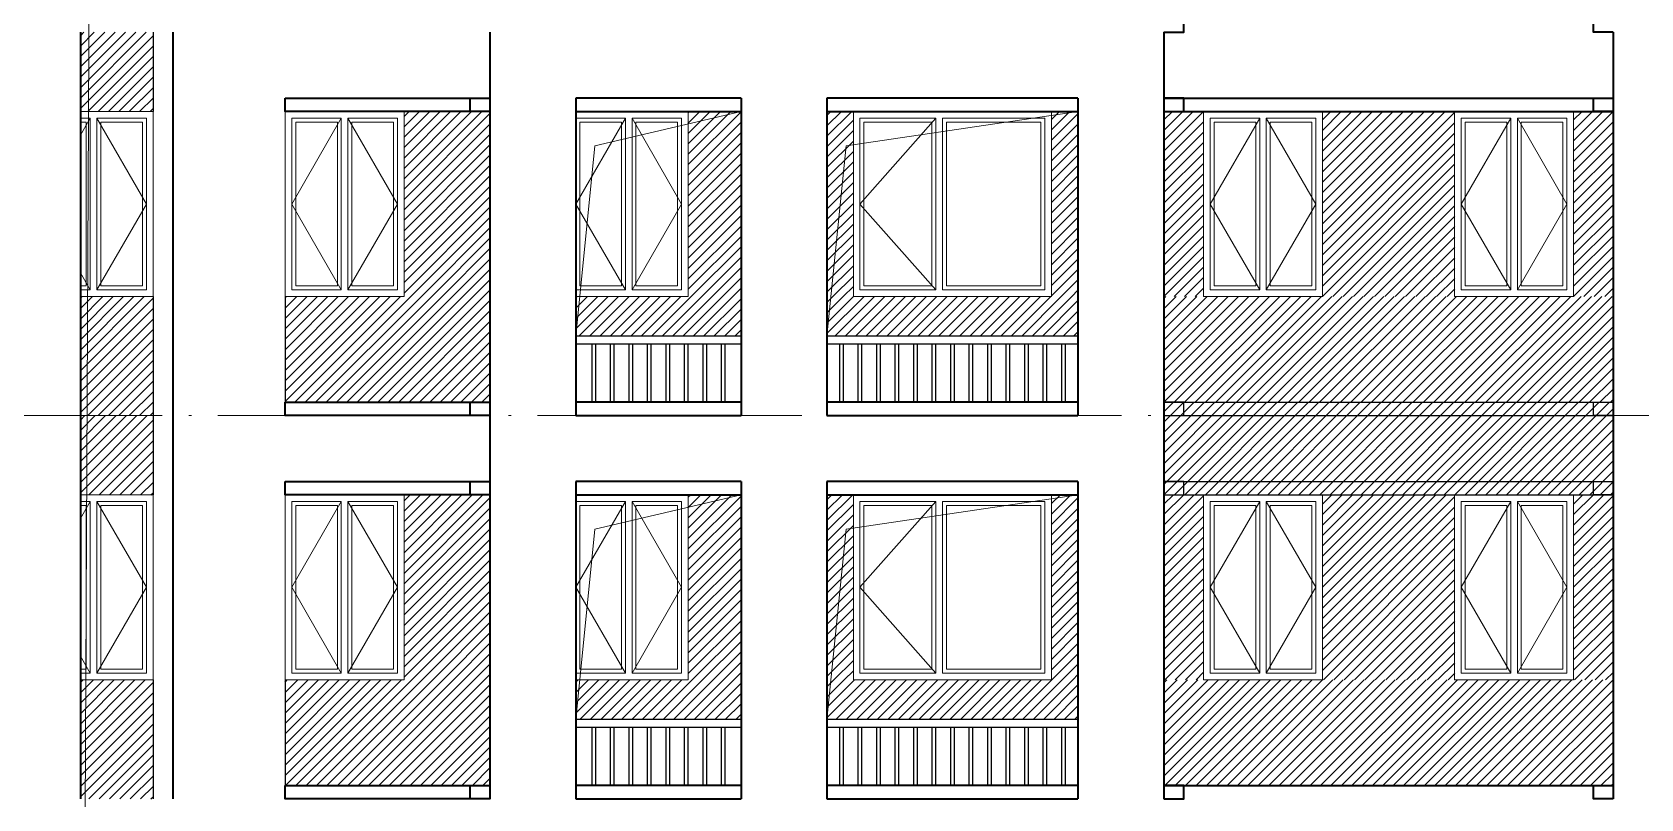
# Model space of a CAD drawing. Extents: x 27938 to 983267, y -209821 to 1628073.
# Drawn here: x 696552 to 708726, y 54940 to 60740 of the extents above; entities that cross this region are included whole.
import ezdxf
from ezdxf.xclip import XClip

# ---------------------------------------------------------------- set-up
doc = ezdxf.new("R2010")
doc.units = 0
doc.header["$LTSCALE"] = 1000
doc.header["$MEASUREMENT"] = 0
doc.header["$XCLIPFRAME"] = 0
doc.linetypes.add('DOTE', pattern=[2.42, 2, -0.2, 0.02, -0.2])
doc.layers.add('3-剖面填充（细）', color=250, linetype='Continuous')
doc.layers.add('Stair-栏杆', color=142, linetype='Continuous')
for name, color, linetype, lineweight in [('DOTE', 19, 'DOTE', 9), ('WINDOW', 144, 'Continuous', 15), ('立面-中轮廓线', 213, 'Continuous', 35), ('立面-普通轮廓', 7, 'Continuous', 18), ('立面-洞口示意', 152, 'Continuous', 13), ('立面-窗开启线', 250, 'Continuous', 13)]:
    doc.layers.add(name, color=color, linetype=linetype, lineweight=lineweight)
pattern_1 = [(45, (223561.654, -4e-12), (-39.2886205, 39.2886205), [])]
pattern_2 = [(45, (223511.654, -4e-12), (-39.2886205, 39.2886205), [])]

# ---------------------------------------------------------------- blocks, each defined once
blk = doc.blocks.new('A$C318717E3')
at = {"layer": 'WINDOW'}
for points in [[(50, 1350), (425, 1350), (425, 50), (50, 50)], [(850, 1350), (475, 1350), (475, 50), (850, 50)]]:
    blk.add_lwpolyline(points, close=True, dxfattribs=at)
at = {"layer": 'WINDOW', "color": 250}
for points in [[(80, 1320), (395, 1320), (395, 80), (80, 80)], [(820, 1320), (505, 1320), (505, 80), (820, 80)]]:
    blk.add_lwpolyline(points, close=True, dxfattribs=at)
at = {"layer": '立面-普通轮廓'}
blk.add_lwpolyline([(0, 1400), (900, 1400), (900, 0), (0, 0)], close=True, dxfattribs=at)
at = {"layer": '立面-窗开启线', "color": 251, "ltscale": 0.5, "true_color": 0x636466}
for points in [[(425, 1350), (50, 700), (425, 50)], [(475, 1350), (850, 700), (475, 50)]]:
    blk.add_lwpolyline(points, dxfattribs=at)
blk = doc.blocks.new('A$C1F9D7F8A')
at = {"layer": 'WINDOW'}
for points in [[(-1450, 1350), (-875, 1350), (-875, 50), (-1450, 50)], [(-50, 1350), (-825, 1350), (-825, 50), (-50, 50)]]:
    blk.add_lwpolyline(points, close=True, dxfattribs=at)
at = {"layer": 'WINDOW', "color": 250}
for points in [[(-1420, 1320), (-905, 1320), (-905, 80), (-1420, 80)], [(-80, 1320), (-795, 1320), (-795, 80), (-80, 80)]]:
    blk.add_lwpolyline(points, close=True, dxfattribs=at)
at = {"layer": '立面-普通轮廓'}
blk.add_lwpolyline([(0, 1400), (-1500, 1400), (-1500, 0), (0, 0)], close=True, dxfattribs=at)
at = {"layer": '立面-窗开启线', "color": 251, "ltscale": 0.5, "true_color": 0x636466}
blk.add_lwpolyline([(-875, 1350), (-1450, 700), (-875, 50)], dxfattribs=at)
blk = doc.blocks.new('HFHFHTFHFHTF')
at = {"layer": 'Stair-栏杆'}
for p, q in [((755796, 32976), (754546, 32976)), ((755796, 32916), (754546, 32916)), ((758346, 32976), (756446, 32976)), ((758346, 32916), (756446, 32916))]:
    blk.add_line(p, q, dxfattribs=at)
for points in [[(754666, 32916), (754666, 32476)], [(754696, 32476), (754696, 32916)], [(754806, 32916), (754806, 32476)], [(754836, 32476), (754836, 32916)], [(754946, 32916), (754946, 32476)], [(754976, 32476), (754976, 32916)], [(755086, 32916), (755086, 32476)], [(755116, 32476), (755116, 32916)], [(755226, 32916), (755226, 32476)], [(755256, 32476), (755256, 32916)], [(755366, 32916), (755366, 32476)], [(755396, 32476), (755396, 32916)], [(755506, 32916), (755506, 32476)], [(755536, 32476), (755536, 32916)], [(755646, 32916), (755646, 32476)], [(755676, 32476), (755676, 32916)], [(756541, 32916), (756541, 32476)], [(756571, 32476), (756571, 32916)], [(756681, 32916), (756681, 32476)], [(756711, 32476), (756711, 32916)], [(756821, 32916), (756821, 32476)], [(756851, 32476), (756851, 32916)], [(756961, 32916), (756961, 32476)], [(756991, 32476), (756991, 32916)], [(757101, 32916), (757101, 32476)], [(757131, 32476), (757131, 32916)], [(757241, 32916), (757241, 32476)], [(757271, 32476), (757271, 32916)], [(757381, 32916), (757381, 32476)], [(757411, 32476), (757411, 32916)], [(757521, 32916), (757521, 32476)], [(757551, 32476), (757551, 32916)], [(757661, 32916), (757661, 32476)], [(757691, 32476), (757691, 32916)], [(757801, 32916), (757801, 32476)], [(757831, 32476), (757831, 32916)], [(757941, 32916), (757941, 32476)], [(757971, 32476), (757971, 32916)], [(758081, 32916), (758081, 32476)], [(758111, 32476), (758111, 32916)], [(758221, 32916), (758221, 32476)], [(758251, 32476), (758251, 32916)]]:
    blk.add_lwpolyline(points, dxfattribs=at)
at = {"layer": '立面-中轮廓线'}
for p, q in [((750796, 35276), (750796, 32376)), ((750796, 35276), (750796, 32376)), ((751496, 35276), (751496, 32376)), ((753896, 35276), (753896, 32376)), ((758996, 35276), (758996, 32376)), ((762396, 35276), (762396, 32376)), ((754546, 34776), (754546, 32376)), ((755796, 34776), (755796, 32376)), ((756446, 34776), (756446, 32376)), ((758346, 34776), (758346, 32376))]:
    blk.add_line(p, q, dxfattribs=at)
for points in [[(752346, 34776), (753896, 34776), (753896, 34676), (752346, 34676)], [(752346, 32476), (753896, 32476), (753896, 32376), (752346, 32376)]]:
    blk.add_lwpolyline(points, close=True, dxfattribs=at)
for points in [[(753896, 34676), (753746, 34676), (753746, 34776), (753896, 34776)], [(755796, 34776), (754546, 34776)], [(758346, 34776), (756446, 34776)], [(754546, 34676), (755796, 34676)], [(756446, 34676), (758346, 34676)], [(753896, 32376), (753746, 32376), (753746, 32476), (753896, 32476)], [(755796, 32476), (754546, 32476)], [(758346, 32476), (756446, 32476)], [(754546, 32376), (755796, 32376)], [(756446, 32376), (758346, 32376)]]:
    blk.add_lwpolyline(points, dxfattribs=at)
ref = blk.add_blockref('A$C318717E3', (750446, 33276))
XClip(ref).set_block_clipping_path([(350.003404679, 0), (900.0002853817, 1400)])
for name, p in [('A$C318717E3', (752346, 33276)), ('A$C1F9D7F8A', (758146, 33276)), ('A$C318717E3', (759296, 33276)), ('A$C318717E3', (761196, 33276))]:
    blk.add_blockref(name, p)
ref = blk.add_blockref('A$C318717E3', (754496, 33276))
XClip(ref).set_block_clipping_path([(50.0002852819, 0), (900.0002853817, 1399.9999999998)])
blk = doc.blocks.new('GDFGDGRDGDDDWED')
at = {"layer": '3-剖面填充（细）'}
h = blk.add_hatch(dxfattribs=at)
h.set_pattern_fill('ANSI31', color=256, scale=35)
h.set_pattern_definition([(45, (224860.073, 1423), (-39.2886205, 39.2886205), [])])
h.paths.add_polyline_path([(750796, 35276), (751346, 35276), (751346, 34676), (750796, 34676)])
h = blk.add_hatch(dxfattribs=at)
h.set_pattern_fill('ANSI31', color=256, scale=35)
h.set_pattern_definition(pattern_2)
h.paths.add_polyline_path([(753896, 33276), (753246, 33276), (753246, 34676), (753896, 34676)])
h = blk.add_hatch(dxfattribs=at)
h.set_pattern_fill('ANSI31', color=256, scale=35)
h.set_pattern_definition(pattern_2)
h.paths.add_polyline_path([(755796, 33276), (755396, 33276), (755396, 34676), (755796, 34676)])
h = blk.add_hatch(dxfattribs=at)
h.set_pattern_fill('ANSI31', color=256, scale=35)
h.set_pattern_definition(pattern_1)
h.paths.add_polyline_path([(756646, 33276), (756446, 33276), (756446, 34676), (756646, 34676)])
h = blk.add_hatch(dxfattribs=at)
h.set_pattern_fill('ANSI31', color=256, scale=35)
h.set_pattern_definition(pattern_1)
h.paths.add_polyline_path([(758346, 33276), (758146, 33276), (758146, 34676), (758346, 34676)])
h = blk.add_hatch(dxfattribs=at)
h.set_pattern_fill('ANSI31', color=256, scale=35)
h.set_pattern_definition([(45, (216010.17, -77), (-39.2886205, 39.2886205), [])])
h.paths.add_polyline_path([(759296, 33276), (758996, 33276), (758996, 34676), (759296, 34676)])
h = blk.add_hatch(dxfattribs=at)
h.set_pattern_fill('ANSI31', color=256, scale=35)
h.set_pattern_definition([(45, (217210.075, -77), (-39.2886205, 39.2886205), [])])
h.paths.add_polyline_path([(761197, 33276), (760196, 33276), (760196, 34676), (761196, 34676)])
h = blk.add_hatch(dxfattribs=at)
h.set_pattern_fill('ANSI31', color=256, scale=35)
h.set_pattern_definition([(45, (219110.29, -77), (-39.2886205, 39.2886205), [])])
h.paths.add_polyline_path([(762396, 33276), (762097, 33276), (762096, 34676), (762396, 34676)])
h = blk.add_hatch(dxfattribs=at)
h.set_pattern_fill('ANSI31', color=256, scale=35)
h.set_pattern_definition([(45, (224860.073, -877), (-39.2886205, 39.2886205), [])])
h.paths.add_polyline_path([(751346, 32376), (750796, 32376), (750796, 33276), (751346, 33276)])
h = blk.add_hatch(dxfattribs=at)
h.set_pattern_fill('ANSI31', color=256, scale=35)
h.set_pattern_definition(pattern_2)
h.paths.add_polyline_path([(753896, 32476), (752346, 32476), (752346, 33276), (753896, 33276)])
h = blk.add_hatch(dxfattribs=at)
h.set_pattern_fill('ANSI31', color=256, scale=35)
h.set_pattern_definition(pattern_2)
h.paths.add_polyline_path([(755796, 32976), (754546, 32976), (754546, 33276), (755796, 33276)])
h = blk.add_hatch(dxfattribs=at)
h.set_pattern_fill('ANSI31', color=256, scale=35)
h.set_pattern_definition(pattern_1)
h.paths.add_polyline_path([(758346, 32976), (756446, 32976), (756446, 33276), (758346, 33276)])
h = blk.add_hatch(dxfattribs=at)
h.set_pattern_fill('ANSI31', color=256, scale=35)
h.set_pattern_definition([(45, (216010.17, -877), (-39.2886205, 39.2886205), [])])
h.paths.add_polyline_path([(762396, 32476), (758996, 32476), (758996, 33276), (762396, 33276)])
for p, q in [((751346, 35276), (751346, 34676)), ((751346, 33276), (751346, 32376)), ((752346, 33276), (752346, 32476))]:
    blk.add_line(p, q, dxfattribs=at)

msp = doc.modelspace()

# ---------------------------------------------------------------- hatches: boundary and pattern name
at = {"layer": '3-剖面填充（细）'}
h = msp.add_hatch(dxfattribs=at)
h.set_pattern_fill('ANSI31', color=256, scale=35)
h.set_pattern_definition([(45, (169032.174, 27664.28), (-39.2886205, 39.2886205), [])])
h.paths.add_polyline_path([(705116.6, 57240.3), (708516.6, 57240.3), (708516.6, 57940.3), (705116.6, 57940.3)])

# ---------------------------------------------------------------- linework, layer by layer
at = {"color": 7}
for p, q in [((705116.6, 57940.3), (708516.6, 57940.3)), ((705116.6, 57840.3), (708516.6, 57840.3)), ((705116.6, 57340.3), (708516.6, 57340.3)), ((705116.6, 57240.3), (708516.6, 57240.3))]:
    msp.add_line(p, q, dxfattribs=at)
for points in [[(705116.6, 57840.3), (705266.6, 57840.3), (705266.6, 57940.3), (705116.6, 57940.3)], [(708516.6, 57840.3), (708366.6, 57840.3), (708366.6, 57940.3), (708516.6, 57940.3)], [(705116.6, 57240.3), (705266.6, 57240.3), (705266.6, 57340.3), (705116.6, 57340.3)], [(708516.6, 57240.3), (708366.6, 57240.3), (708366.6, 57340.3), (708516.6, 57340.3)]]:
    msp.add_lwpolyline(points, dxfattribs=at)
at = {"layer": 'DOTE', "linetype": 'DOTE'}
msp.add_line((681016.6, 57840.3), (732616.6, 57840.3), dxfattribs=at)
at = {"layer": '立面-中轮廓线'}
for p, q in [((705116.6, 60240.3), (708516.6, 60240.3)), ((705116.6, 60140.3), (708516.6, 60140.3)), ((705116.6, 55040.3), (708516.6, 55040.3))]:
    msp.add_line(p, q, dxfattribs=at)
for points in [[(705116.6, 60740.3), (705266.6, 60740.3), (705266.6, 60840.3), (705116.6, 60840.3)], [(708516.6, 60740.3), (708366.6, 60740.3), (708366.6, 60840.3), (708516.6, 60840.3)], [(705116.6, 60140.3), (705266.6, 60140.3), (705266.6, 60240.3), (705116.6, 60240.3)], [(708516.6, 60140.3), (708366.6, 60140.3), (708366.6, 60240.3), (708516.6, 60240.3)], [(705116.6, 54940.3), (705266.6, 54940.3), (705266.6, 55040.3), (705116.6, 55040.3)], [(708516.6, 54940.3), (708366.6, 54940.3), (708366.6, 55040.3), (708516.6, 55040.3)]]:
    msp.add_lwpolyline(points, dxfattribs=at)
at = {"layer": '立面-洞口示意'}
for points in [[(696916.6, 47440.1), (697019, 68552.7), (697616.6, 68840.3)], [(700666.5, 58440.3), (700811.3, 59881.2), (701916.6, 60140.3)], [(702566.6, 58440.3), (702711.4, 59881.2), (704466.6, 60140.3)], [(700666.5, 55540.3), (700811.3, 56981.2), (701916.6, 57240.3)], [(702566.6, 55540.3), (702711.4, 56981.2), (704466.6, 57240.3)]]:
    msp.add_lwpolyline(points, dxfattribs=at)

# ---------------------------------------------------------------- block references
for name, p in [('HFHFHTFHFHTF', (-53879.5, 25464.3)), ('GDFGDGRDGDDDWED', (-53879.5, 25464.3)), ('HFHFHTFHFHTF', (-53879.5, 22564.3)), ('GDFGDGRDGDDDWED', (-53879.5, 22564.3))]:
    msp.add_blockref(name, p)

doc.saveas('drawing.dxf')
